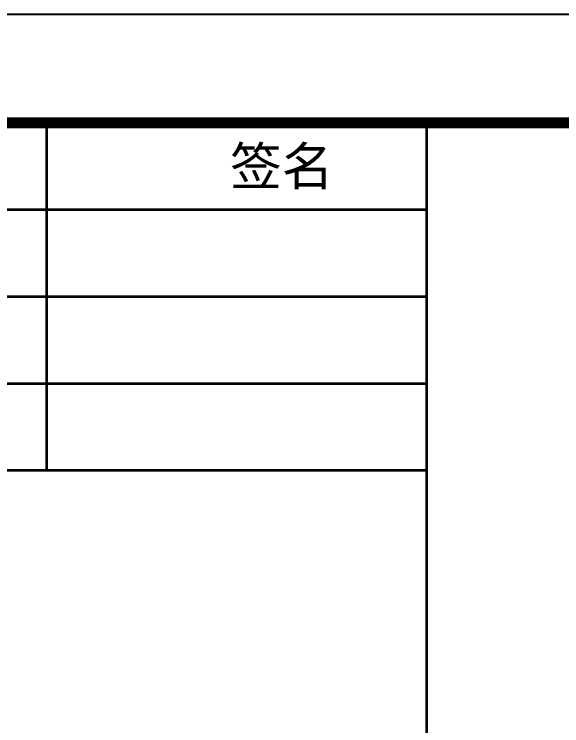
# Model space of a CAD drawing. Extents: x 2430613 to 2739493, y -1540945 to -971137.
# Drawn here: x 2627294 to 2632338, y -1210565 to -1204015 of the extents above; entities that cross this region are included whole.
import ezdxf
from ezdxf.enums import TextEntityAlignment as Align

# ---------------------------------------------------------------- set-up
doc = ezdxf.new("R2010")
doc.units = 0
doc.header["$LTSCALE"] = 1000
doc.header["$MEASUREMENT"] = 0
for name, color, linetype in [('T-TK', 157, 'CONTINUOUS'), ('图层1', 165, 'CONTINUOUS'), ('照明平面标注层', 111, 'CONTINUOUS')]:
    doc.layers.add(name, color=color, linetype=linetype)
doc.styles.add('图框JND-宋体', font='')
doc.styles.get('图框JND-宋体').set_extended_font_data('SimSun')

# ---------------------------------------------------------------- blocks, each defined once
blk = doc.blocks.new('A0-DWF')
at = {"layer": 'T-TK'}
blk.add_line((0, 0), (118900, 0), dxfattribs=at)
at = {"layer": 'T-TK', "const_width": 100}
blk.add_lwpolyline([(2500, -83100), (117900, -83100), (117900, -1000), (2500, -1000)], close=True, dxfattribs=at)
at = {"layer": '图层1', "linetype": 'Continuous'}
blk.add_line((9000, -1000), (2500, -1000), dxfattribs=at)
at = {"layer": '图层1', "linetype": 'Continuous', "const_width": 25}
for points in [[(7000, -1000), (7000, -4200)], [(10500, -1000), (10500, -21700)], [(10500, -1800), (2500, -1800)], [(10500, -2600), (2500, -2600)], [(10500, -3400), (2500, -3400)], [(10500, -4200), (2500, -4200)]]:
    blk.add_lwpolyline(points, dxfattribs=at)
at = {"layer": '图层1', "style": '图框JND-宋体'}
blk.add_text('签名', height=350, dxfattribs=at).set_placement((9165.5, -1400), align=Align.MIDDLE_CENTER)

msp = doc.modelspace()

# ---------------------------------------------------------------- block references
at = {"layer": '照明平面标注层'}
msp.add_blockref('A0-DWF', (2620593.302, -1204014.589), dxfattribs=at)

doc.saveas('drawing.dxf')
